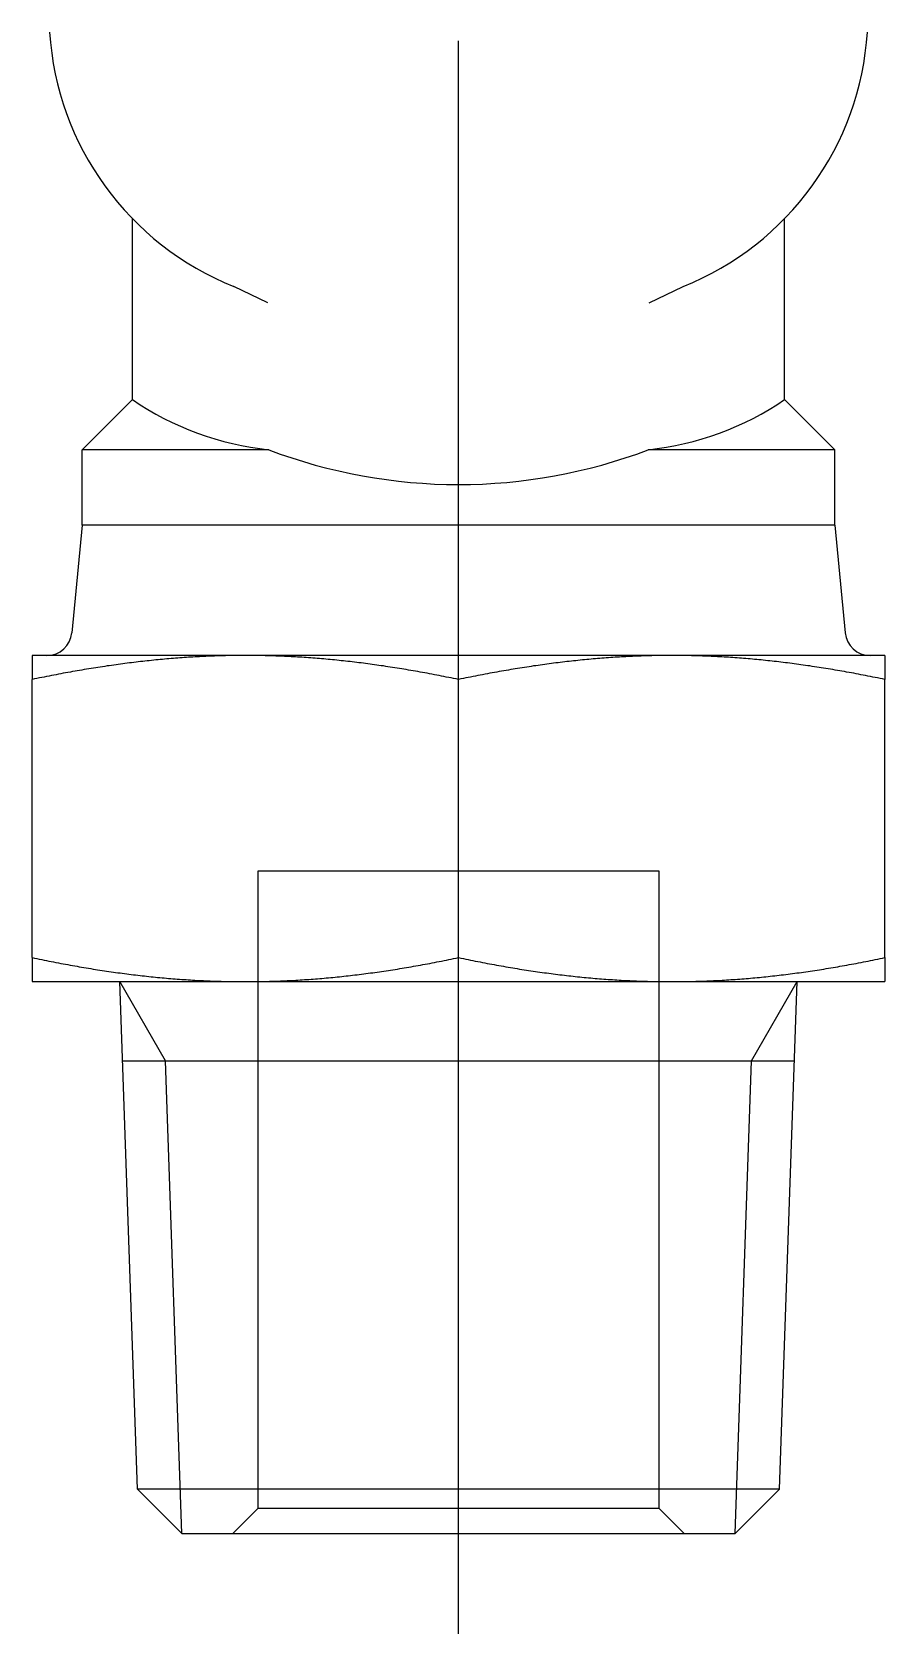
# Model space of a CAD drawing. Extents: x -9.8 to 63.4, y -19.1 to 47.7.
# Drawn here: x 43.7 to 60.7, y -2 to 29.93 of the extents above; entities that cross this region are included whole.
import ezdxf

# ---------------------------------------------------------------- set-up
doc = ezdxf.new("R2010")
doc.units = 0
doc.linetypes.add('CENTER', pattern=[50.8, 31.75, -6.35, 6.35, -6.35])
doc.linetypes.add('DASHED', pattern=[19.05, 12.7, -6.35])
doc.layers.get('0').update_dxf_attribs({"linetype": 'CONTINUOUS'})
doc.layers.add('CENTER', color=1, linetype='CENTER')

msp = doc.modelspace()

# ---------------------------------------------------------------- linework, layer by layer
at = {"color": 7, "linetype": 'CONTINUOUS'}
for p, q in [((45.697, 22.6), (45.697, 26.207)), ((58.697, 22.6), (58.697, 26.207)), ((48.394, 24.528), (47.72, 24.854)), ((55.999, 24.528), (56.673, 24.854)), ((45.697, 22.6), (44.697, 21.6)), ((58.697, 22.6), (59.697, 21.6)), ((48.416, 21.6), (44.697, 21.6)), ((44.697, 20.1), (44.697, 21.6)), ((59.697, 21.6), (55.977, 21.6)), ((59.697, 20.1), (59.697, 21.6)), ((44.697, 20.1), (44.49, 17.952)), ((59.697, 20.1), (44.697, 20.1)), ((59.697, 20.1), (59.903, 17.952)), ((47.947, 17.5), (43.697, 17.5)), ((43.697, 17.5), (43.697, 17.021)), ((56.447, 17.5), (47.947, 17.5)), ((60.697, 17.5), (56.447, 17.5)), ((60.697, 17.5), (60.697, 17.021)), ((43.697, 11.479), (43.697, 17.021)), ((52.197, 11.479), (52.197, 17.021)), ((60.697, 11.479), (60.697, 17.021)), ((43.697, 11.479), (43.697, 11)), ((60.697, 11.479), (60.697, 11)), ((43.697, 11), (47.947, 11)), ((45.797, 0.887), (45.444, 11)), ((47.947, 11), (56.447, 11)), ((56.447, 11), (60.697, 11)), ((58.596, 0.887), (58.949, 11)), ((45.499, 9.422), (58.894, 9.422)), ((58.596, 0.887), (45.797, 0.887)), ((46.684, 0), (45.797, 0.887)), ((57.709, 0), (58.596, 0.887)), ((46.684, 0), (57.709, 0))]:
    msp.add_line(p, q, dxfattribs=at)
at = {"color": 3, "linetype": 'DASHED'}
for p, q in [((56.197, 13.2), (48.197, 13.2)), ((48.197, 13.2), (48.197, 0.5)), ((56.197, 0.5), (56.197, 13.2)), ((48.197, 0.5), (47.697, 0)), ((56.197, 0.5), (48.197, 0.5)), ((56.697, 0), (56.197, 0.5))]:
    msp.add_line(p, q, dxfattribs=at)
at = {"color": 3, "linetype": 'CONTINUOUS'}
for p, q in [((46.355, 9.422), (45.444, 11)), ((58.038, 9.422), (58.949, 11)), ((46.684, 0), (46.355, 9.422)), ((57.709, 0), (58.038, 9.422))]:
    msp.add_line(p, q, dxfattribs=at)
at = {"color": 7}
for points in [[(47.947, 17.5, 0), (47.903, 17.5, 0), (47.859, 17.5, 0), (47.815, 17.5, 0), (47.771, 17.499, 0), (47.728, 17.499, 0), (47.684, 17.498, 0), (47.64, 17.497, 0), (47.597, 17.497, 0), (47.553, 17.496, 0), (47.51, 17.495, 0), (47.466, 17.493, 0), (47.423, 17.492, 0), (47.38, 17.491, 0), (47.336, 17.489, 0), (47.293, 17.488, 0), (47.249, 17.486, 0), (47.206, 17.484, 0), (47.163, 17.483, 0), (47.119, 17.48, 0), (47.076, 17.478, 0), (47.033, 17.476, 0), (46.989, 17.474, 0), (46.946, 17.472, 0), (46.903, 17.469, 0), (46.859, 17.466, 0), (46.816, 17.464, 0), (46.773, 17.461, 0), (46.73, 17.458, 0), (46.686, 17.455, 0), (46.643, 17.452, 0), (46.6, 17.449, 0), (46.556, 17.445, 0), (46.513, 17.442, 0), (46.469, 17.438, 0), (46.426, 17.435, 0), (46.383, 17.431, 0), (46.339, 17.427, 0), (46.295, 17.423, 0), (46.252, 17.419, 0), (46.208, 17.415, 0), (46.165, 17.411, 0), (46.121, 17.406, 0), (46.077, 17.402, 0), (46.034, 17.397, 0), (45.99, 17.393, 0), (45.946, 17.388, 0), (45.902, 17.383, 0), (45.858, 17.378, 0), (45.814, 17.373, 0), (45.77, 17.368, 0), (45.726, 17.362, 0), (45.682, 17.357, 0), (45.638, 17.351, 0), (45.593, 17.346, 0), (45.549, 17.34, 0), (45.505, 17.334, 0), (45.46, 17.328, 0), (45.416, 17.322, 0), (45.371, 17.316, 0), (45.326, 17.31, 0), (45.282, 17.303, 0), (45.237, 17.297, 0), (45.192, 17.291, 0), (45.147, 17.284, 0), (45.102, 17.277, 0), (45.056, 17.27, 0), (45.011, 17.263, 0), (44.966, 17.256, 0), (44.92, 17.249, 0), (44.875, 17.241, 0), (44.829, 17.234, 0), (44.783, 17.226, 0), (44.737, 17.219, 0), (44.691, 17.211, 0), (44.645, 17.203, 0), (44.599, 17.195, 0), (44.553, 17.187, 0), (44.506, 17.179, 0), (44.46, 17.171, 0), (44.413, 17.162, 0), (44.366, 17.154, 0), (44.319, 17.145, 0), (44.272, 17.136, 0), (44.225, 17.127, 0), (44.178, 17.118, 0), (44.13, 17.109, 0), (44.083, 17.1, 0), (44.035, 17.09, 0), (43.987, 17.081, 0), (43.939, 17.071, 0), (43.891, 17.061, 0), (43.842, 17.052, 0), (43.794, 17.042, 0), (43.745, 17.032, 0), (43.697, 17.021, 0)], [(52.197, 17.021, 0), (52.148, 17.032, 0), (52.099, 17.042, 0), (52.051, 17.052, 0), (52.002, 17.061, 0), (51.954, 17.071, 0), (51.906, 17.081, 0), (51.858, 17.09, 0), (51.81, 17.1, 0), (51.763, 17.109, 0), (51.715, 17.118, 0), (51.668, 17.127, 0), (51.621, 17.136, 0), (51.574, 17.145, 0), (51.527, 17.154, 0), (51.48, 17.162, 0), (51.433, 17.171, 0), (51.387, 17.179, 0), (51.34, 17.187, 0), (51.294, 17.195, 0), (51.248, 17.203, 0), (51.202, 17.211, 0), (51.156, 17.219, 0), (51.11, 17.226, 0), (51.064, 17.234, 0), (51.018, 17.241, 0), (50.973, 17.249, 0), (50.927, 17.256, 0), (50.882, 17.263, 0), (50.837, 17.27, 0), (50.791, 17.277, 0), (50.746, 17.284, 0), (50.701, 17.291, 0), (50.656, 17.297, 0), (50.611, 17.303, 0), (50.567, 17.31, 0), (50.522, 17.316, 0), (50.477, 17.322, 0), (50.433, 17.328, 0), (50.388, 17.334, 0), (50.344, 17.34, 0), (50.3, 17.346, 0), (50.255, 17.351, 0), (50.211, 17.357, 0), (50.167, 17.362, 0), (50.123, 17.368, 0), (50.079, 17.373, 0), (50.035, 17.378, 0), (49.991, 17.383, 0), (49.947, 17.388, 0), (49.903, 17.393, 0), (49.859, 17.397, 0), (49.816, 17.402, 0), (49.772, 17.406, 0), (49.728, 17.411, 0), (49.685, 17.415, 0), (49.641, 17.419, 0), (49.598, 17.423, 0), (49.554, 17.427, 0), (49.511, 17.431, 0), (49.467, 17.435, 0), (49.424, 17.438, 0), (49.38, 17.442, 0), (49.337, 17.445, 0), (49.294, 17.449, 0), (49.25, 17.452, 0), (49.207, 17.455, 0), (49.163, 17.458, 0), (49.12, 17.461, 0), (49.077, 17.464, 0), (49.033, 17.466, 0), (48.99, 17.469, 0), (48.947, 17.472, 0), (48.904, 17.474, 0), (48.86, 17.476, 0), (48.817, 17.478, 0), (48.774, 17.48, 0), (48.73, 17.483, 0), (48.687, 17.484, 0), (48.644, 17.486, 0), (48.6, 17.488, 0), (48.557, 17.489, 0), (48.514, 17.491, 0), (48.47, 17.492, 0), (48.427, 17.493, 0), (48.383, 17.495, 0), (48.34, 17.496, 0), (48.296, 17.497, 0), (48.253, 17.497, 0), (48.209, 17.498, 0), (48.165, 17.499, 0), (48.122, 17.499, 0), (48.078, 17.5, 0), (48.034, 17.5, 0), (47.99, 17.5, 0), (47.947, 17.5, 0)], [(56.447, 17.5, 0), (56.403, 17.5, 0), (56.359, 17.5, 0), (56.315, 17.5, 0), (56.271, 17.499, 0), (56.228, 17.499, 0), (56.184, 17.498, 0), (56.14, 17.497, 0), (56.097, 17.497, 0), (56.053, 17.496, 0), (56.01, 17.495, 0), (55.966, 17.493, 0), (55.923, 17.492, 0), (55.88, 17.491, 0), (55.836, 17.489, 0), (55.793, 17.488, 0), (55.749, 17.486, 0), (55.706, 17.484, 0), (55.663, 17.483, 0), (55.619, 17.48, 0), (55.576, 17.478, 0), (55.533, 17.476, 0), (55.489, 17.474, 0), (55.446, 17.472, 0), (55.403, 17.469, 0), (55.359, 17.466, 0), (55.316, 17.464, 0), (55.273, 17.461, 0), (55.23, 17.458, 0), (55.186, 17.455, 0), (55.143, 17.452, 0), (55.1, 17.449, 0), (55.056, 17.445, 0), (55.013, 17.442, 0), (54.969, 17.438, 0), (54.926, 17.435, 0), (54.883, 17.431, 0), (54.839, 17.427, 0), (54.795, 17.423, 0), (54.752, 17.419, 0), (54.708, 17.415, 0), (54.665, 17.411, 0), (54.621, 17.406, 0), (54.577, 17.402, 0), (54.534, 17.397, 0), (54.49, 17.393, 0), (54.446, 17.388, 0), (54.402, 17.383, 0), (54.358, 17.378, 0), (54.314, 17.373, 0), (54.27, 17.368, 0), (54.226, 17.362, 0), (54.182, 17.357, 0), (54.138, 17.351, 0), (54.093, 17.346, 0), (54.049, 17.34, 0), (54.005, 17.334, 0), (53.96, 17.328, 0), (53.916, 17.322, 0), (53.871, 17.316, 0), (53.826, 17.31, 0), (53.782, 17.303, 0), (53.737, 17.297, 0), (53.692, 17.291, 0), (53.647, 17.284, 0), (53.602, 17.277, 0), (53.556, 17.27, 0), (53.511, 17.263, 0), (53.466, 17.256, 0), (53.42, 17.249, 0), (53.375, 17.241, 0), (53.329, 17.234, 0), (53.283, 17.226, 0), (53.237, 17.219, 0), (53.191, 17.211, 0), (53.145, 17.203, 0), (53.099, 17.195, 0), (53.053, 17.187, 0), (53.006, 17.179, 0), (52.96, 17.171, 0), (52.913, 17.162, 0), (52.866, 17.154, 0), (52.819, 17.145, 0), (52.772, 17.136, 0), (52.725, 17.127, 0), (52.678, 17.118, 0), (52.63, 17.109, 0), (52.583, 17.1, 0), (52.535, 17.09, 0), (52.487, 17.081, 0), (52.439, 17.071, 0), (52.391, 17.061, 0), (52.342, 17.052, 0), (52.294, 17.042, 0), (52.245, 17.032, 0), (52.197, 17.021, 0)], [(60.697, 17.021, 0), (60.648, 17.032, 0), (60.599, 17.042, 0), (60.551, 17.052, 0), (60.502, 17.061, 0), (60.454, 17.071, 0), (60.406, 17.081, 0), (60.358, 17.09, 0), (60.31, 17.1, 0), (60.263, 17.109, 0), (60.215, 17.118, 0), (60.168, 17.127, 0), (60.121, 17.136, 0), (60.074, 17.145, 0), (60.027, 17.154, 0), (59.98, 17.162, 0), (59.933, 17.171, 0), (59.887, 17.179, 0), (59.84, 17.187, 0), (59.794, 17.195, 0), (59.748, 17.203, 0), (59.702, 17.211, 0), (59.656, 17.219, 0), (59.61, 17.226, 0), (59.564, 17.234, 0), (59.518, 17.241, 0), (59.473, 17.249, 0), (59.427, 17.256, 0), (59.382, 17.263, 0), (59.337, 17.27, 0), (59.291, 17.277, 0), (59.246, 17.284, 0), (59.201, 17.291, 0), (59.156, 17.297, 0), (59.111, 17.303, 0), (59.067, 17.31, 0), (59.022, 17.316, 0), (58.977, 17.322, 0), (58.933, 17.328, 0), (58.888, 17.334, 0), (58.844, 17.34, 0), (58.8, 17.346, 0), (58.755, 17.351, 0), (58.711, 17.357, 0), (58.667, 17.362, 0), (58.623, 17.368, 0), (58.579, 17.373, 0), (58.535, 17.378, 0), (58.491, 17.383, 0), (58.447, 17.388, 0), (58.403, 17.393, 0), (58.359, 17.397, 0), (58.316, 17.402, 0), (58.272, 17.406, 0), (58.228, 17.411, 0), (58.185, 17.415, 0), (58.141, 17.419, 0), (58.098, 17.423, 0), (58.054, 17.427, 0), (58.011, 17.431, 0), (57.967, 17.435, 0), (57.924, 17.438, 0), (57.88, 17.442, 0), (57.837, 17.445, 0), (57.794, 17.449, 0), (57.75, 17.452, 0), (57.707, 17.455, 0), (57.663, 17.458, 0), (57.62, 17.461, 0), (57.577, 17.464, 0), (57.533, 17.466, 0), (57.49, 17.469, 0), (57.447, 17.472, 0), (57.404, 17.474, 0), (57.36, 17.476, 0), (57.317, 17.478, 0), (57.274, 17.48, 0), (57.23, 17.483, 0), (57.187, 17.484, 0), (57.144, 17.486, 0), (57.1, 17.488, 0), (57.057, 17.489, 0), (57.014, 17.491, 0), (56.97, 17.492, 0), (56.927, 17.493, 0), (56.883, 17.495, 0), (56.84, 17.496, 0), (56.796, 17.497, 0), (56.753, 17.497, 0), (56.709, 17.498, 0), (56.665, 17.499, 0), (56.622, 17.499, 0), (56.578, 17.5, 0), (56.534, 17.5, 0), (56.49, 17.5, 0), (56.447, 17.5, 0)], [(43.697, 11.479, 0), (43.745, 11.469, 0), (43.793, 11.459, 0), (43.841, 11.449, 0), (43.889, 11.439, 0), (43.937, 11.429, 0), (43.985, 11.42, 0), (44.032, 11.41, 0), (44.08, 11.401, 0), (44.127, 11.392, 0), (44.174, 11.383, 0), (44.221, 11.374, 0), (44.268, 11.365, 0), (44.315, 11.356, 0), (44.362, 11.347, 0), (44.408, 11.339, 0), (44.455, 11.33, 0), (44.501, 11.322, 0), (44.547, 11.314, 0), (44.593, 11.306, 0), (44.639, 11.298, 0), (44.685, 11.29, 0), (44.731, 11.282, 0), (44.777, 11.275, 0), (44.822, 11.267, 0), (44.868, 11.26, 0), (44.913, 11.252, 0), (44.959, 11.245, 0), (45.004, 11.238, 0), (45.049, 11.231, 0), (45.094, 11.224, 0), (45.139, 11.217, 0), (45.184, 11.211, 0), (45.229, 11.204, 0), (45.274, 11.198, 0), (45.318, 11.191, 0), (45.363, 11.185, 0), (45.408, 11.179, 0), (45.452, 11.173, 0), (45.496, 11.167, 0), (45.541, 11.161, 0), (45.585, 11.155, 0), (45.629, 11.15, 0), (45.674, 11.144, 0), (45.718, 11.139, 0), (45.762, 11.133, 0), (45.806, 11.128, 0), (45.85, 11.123, 0), (45.894, 11.118, 0), (45.938, 11.113, 0), (45.981, 11.108, 0), (46.025, 11.104, 0), (46.069, 11.099, 0), (46.113, 11.095, 0), (46.157, 11.09, 0), (46.2, 11.086, 0), (46.244, 11.082, 0), (46.288, 11.078, 0), (46.331, 11.074, 0), (46.375, 11.07, 0), (46.418, 11.066, 0), (46.462, 11.062, 0), (46.505, 11.059, 0), (46.549, 11.055, 0), (46.592, 11.052, 0), (46.636, 11.049, 0), (46.679, 11.046, 0), (46.723, 11.043, 0), (46.766, 11.04, 0), (46.81, 11.037, 0), (46.853, 11.034, 0), (46.897, 11.031, 0), (46.94, 11.029, 0), (46.983, 11.026, 0), (47.027, 11.024, 0), (47.071, 11.022, 0), (47.114, 11.02, 0), (47.158, 11.018, 0), (47.201, 11.016, 0), (47.245, 11.014, 0), (47.288, 11.012, 0), (47.332, 11.011, 0), (47.376, 11.009, 0), (47.419, 11.008, 0), (47.463, 11.007, 0), (47.507, 11.005, 0), (47.55, 11.005, 0), (47.594, 11.004, 0), (47.638, 11.003, 0), (47.682, 11.002, 0), (47.726, 11.001, 0), (47.77, 11.001, 0), (47.814, 11.001, 0), (47.858, 11, 0), (47.902, 11, 0), (47.947, 11, 0)], [(47.947, 11, 0), (47.991, 11, 0), (48.035, 11, 0), (48.079, 11.001, 0), (48.123, 11.001, 0), (48.167, 11.001, 0), (48.211, 11.002, 0), (48.255, 11.003, 0), (48.299, 11.004, 0), (48.343, 11.005, 0), (48.386, 11.005, 0), (48.43, 11.007, 0), (48.474, 11.008, 0), (48.517, 11.009, 0), (48.561, 11.011, 0), (48.605, 11.012, 0), (48.648, 11.014, 0), (48.692, 11.016, 0), (48.736, 11.018, 0), (48.779, 11.02, 0), (48.822, 11.022, 0), (48.866, 11.024, 0), (48.91, 11.026, 0), (48.953, 11.029, 0), (48.996, 11.031, 0), (49.04, 11.034, 0), (49.083, 11.037, 0), (49.127, 11.04, 0), (49.17, 11.043, 0), (49.214, 11.046, 0), (49.257, 11.049, 0), (49.301, 11.052, 0), (49.344, 11.055, 0), (49.388, 11.059, 0), (49.431, 11.062, 0), (49.475, 11.066, 0), (49.518, 11.07, 0), (49.562, 11.074, 0), (49.605, 11.078, 0), (49.649, 11.082, 0), (49.693, 11.086, 0), (49.736, 11.09, 0), (49.78, 11.095, 0), (49.824, 11.099, 0), (49.868, 11.104, 0), (49.911, 11.108, 0), (49.955, 11.113, 0), (49.999, 11.118, 0), (50.043, 11.123, 0), (50.087, 11.128, 0), (50.131, 11.133, 0), (50.175, 11.139, 0), (50.219, 11.144, 0), (50.264, 11.15, 0), (50.308, 11.155, 0), (50.352, 11.161, 0), (50.397, 11.167, 0), (50.441, 11.173, 0), (50.486, 11.179, 0), (50.53, 11.185, 0), (50.575, 11.191, 0), (50.619, 11.198, 0), (50.664, 11.204, 0), (50.709, 11.211, 0), (50.754, 11.217, 0), (50.799, 11.224, 0), (50.844, 11.231, 0), (50.889, 11.238, 0), (50.934, 11.245, 0), (50.98, 11.252, 0), (51.025, 11.26, 0), (51.071, 11.267, 0), (51.116, 11.275, 0), (51.162, 11.282, 0), (51.208, 11.29, 0), (51.254, 11.298, 0), (51.3, 11.306, 0), (51.346, 11.314, 0), (51.392, 11.322, 0), (51.438, 11.33, 0), (51.485, 11.339, 0), (51.531, 11.347, 0), (51.578, 11.356, 0), (51.625, 11.365, 0), (51.672, 11.374, 0), (51.719, 11.383, 0), (51.766, 11.392, 0), (51.813, 11.401, 0), (51.861, 11.41, 0), (51.908, 11.42, 0), (51.956, 11.429, 0), (52.004, 11.439, 0), (52.052, 11.449, 0), (52.1, 11.459, 0), (52.148, 11.469, 0), (52.197, 11.479, 0)], [(52.197, 11.479, 0), (52.245, 11.469, 0), (52.293, 11.459, 0), (52.341, 11.449, 0), (52.389, 11.439, 0), (52.437, 11.429, 0), (52.485, 11.42, 0), (52.532, 11.41, 0), (52.58, 11.401, 0), (52.627, 11.392, 0), (52.674, 11.383, 0), (52.721, 11.374, 0), (52.768, 11.365, 0), (52.815, 11.356, 0), (52.862, 11.347, 0), (52.908, 11.339, 0), (52.955, 11.33, 0), (53.001, 11.322, 0), (53.047, 11.314, 0), (53.093, 11.306, 0), (53.139, 11.298, 0), (53.185, 11.29, 0), (53.231, 11.282, 0), (53.277, 11.275, 0), (53.322, 11.267, 0), (53.368, 11.26, 0), (53.413, 11.252, 0), (53.459, 11.245, 0), (53.504, 11.238, 0), (53.549, 11.231, 0), (53.594, 11.224, 0), (53.639, 11.217, 0), (53.684, 11.211, 0), (53.729, 11.204, 0), (53.774, 11.198, 0), (53.818, 11.191, 0), (53.863, 11.185, 0), (53.908, 11.179, 0), (53.952, 11.173, 0), (53.996, 11.167, 0), (54.041, 11.161, 0), (54.085, 11.155, 0), (54.129, 11.15, 0), (54.174, 11.144, 0), (54.218, 11.139, 0), (54.262, 11.133, 0), (54.306, 11.128, 0), (54.35, 11.123, 0), (54.394, 11.118, 0), (54.438, 11.113, 0), (54.481, 11.108, 0), (54.525, 11.104, 0), (54.569, 11.099, 0), (54.613, 11.095, 0), (54.657, 11.09, 0), (54.7, 11.086, 0), (54.744, 11.082, 0), (54.788, 11.078, 0), (54.831, 11.074, 0), (54.875, 11.07, 0), (54.918, 11.066, 0), (54.962, 11.062, 0), (55.005, 11.059, 0), (55.049, 11.055, 0), (55.092, 11.052, 0), (55.136, 11.049, 0), (55.179, 11.046, 0), (55.223, 11.043, 0), (55.266, 11.04, 0), (55.31, 11.037, 0), (55.353, 11.034, 0), (55.397, 11.031, 0), (55.44, 11.029, 0), (55.483, 11.026, 0), (55.527, 11.024, 0), (55.571, 11.022, 0), (55.614, 11.02, 0), (55.658, 11.018, 0), (55.701, 11.016, 0), (55.745, 11.014, 0), (55.788, 11.012, 0), (55.832, 11.011, 0), (55.876, 11.009, 0), (55.919, 11.008, 0), (55.963, 11.007, 0), (56.007, 11.005, 0), (56.05, 11.005, 0), (56.094, 11.004, 0), (56.138, 11.003, 0), (56.182, 11.002, 0), (56.226, 11.001, 0), (56.27, 11.001, 0), (56.314, 11.001, 0), (56.358, 11, 0), (56.402, 11, 0), (56.447, 11, 0)], [(56.447, 11, 0), (56.491, 11, 0), (56.535, 11, 0), (56.579, 11.001, 0), (56.623, 11.001, 0), (56.667, 11.001, 0), (56.711, 11.002, 0), (56.755, 11.003, 0), (56.799, 11.004, 0), (56.843, 11.005, 0), (56.886, 11.005, 0), (56.93, 11.007, 0), (56.974, 11.008, 0), (57.017, 11.009, 0), (57.061, 11.011, 0), (57.105, 11.012, 0), (57.148, 11.014, 0), (57.192, 11.016, 0), (57.236, 11.018, 0), (57.279, 11.02, 0), (57.322, 11.022, 0), (57.366, 11.024, 0), (57.41, 11.026, 0), (57.453, 11.029, 0), (57.496, 11.031, 0), (57.54, 11.034, 0), (57.583, 11.037, 0), (57.627, 11.04, 0), (57.67, 11.043, 0), (57.714, 11.046, 0), (57.757, 11.049, 0), (57.801, 11.052, 0), (57.844, 11.055, 0), (57.888, 11.059, 0), (57.931, 11.062, 0), (57.975, 11.066, 0), (58.018, 11.07, 0), (58.062, 11.074, 0), (58.105, 11.078, 0), (58.149, 11.082, 0), (58.193, 11.086, 0), (58.236, 11.09, 0), (58.28, 11.095, 0), (58.324, 11.099, 0), (58.368, 11.104, 0), (58.411, 11.108, 0), (58.455, 11.113, 0), (58.499, 11.118, 0), (58.543, 11.123, 0), (58.587, 11.128, 0), (58.631, 11.133, 0), (58.675, 11.139, 0), (58.719, 11.144, 0), (58.764, 11.15, 0), (58.808, 11.155, 0), (58.852, 11.161, 0), (58.897, 11.167, 0), (58.941, 11.173, 0), (58.986, 11.179, 0), (59.03, 11.185, 0), (59.075, 11.191, 0), (59.119, 11.198, 0), (59.164, 11.204, 0), (59.209, 11.211, 0), (59.254, 11.217, 0), (59.299, 11.224, 0), (59.344, 11.231, 0), (59.389, 11.238, 0), (59.434, 11.245, 0), (59.48, 11.252, 0), (59.525, 11.26, 0), (59.571, 11.267, 0), (59.616, 11.275, 0), (59.662, 11.282, 0), (59.708, 11.29, 0), (59.754, 11.298, 0), (59.8, 11.306, 0), (59.846, 11.314, 0), (59.892, 11.322, 0), (59.938, 11.33, 0), (59.985, 11.339, 0), (60.031, 11.347, 0), (60.078, 11.356, 0), (60.125, 11.365, 0), (60.172, 11.374, 0), (60.219, 11.383, 0), (60.266, 11.392, 0), (60.313, 11.401, 0), (60.361, 11.41, 0), (60.408, 11.42, 0), (60.456, 11.429, 0), (60.504, 11.439, 0), (60.552, 11.449, 0), (60.6, 11.459, 0), (60.648, 11.469, 0), (60.697, 11.479, 0)]]:
    msp.add_polyline3d(points, dxfattribs=at)
at = {"color": 7, "linetype": 'CONTINUOUS'}
for centre, radius, start, end in [((49.894, 30.295), 5.859, 183.6191, 248.2189), ((54.499, 30.295), 5.859, 291.7811, 356.3809), ((49.059, 27.545), 5.98, 235.7895, 263.826), ((55.334, 27.545), 5.98, 276.174, 304.2105), ((52.197, 31.577), 10.67, 249.2453, 290.7547), ((43.992, 18), 0.5, 270, 354.5077), ((60.401, 18), 0.5, 185.4923, 270)]:
    msp.add_arc(centre, radius, start, end, dxfattribs=at)
at = {"layer": 'CENTER', "color": 1, "linetype": 'CENTER'}
msp.add_line((52.197, -2), (52.197, 47.652), dxfattribs=at)

doc.saveas('drawing.dxf')
